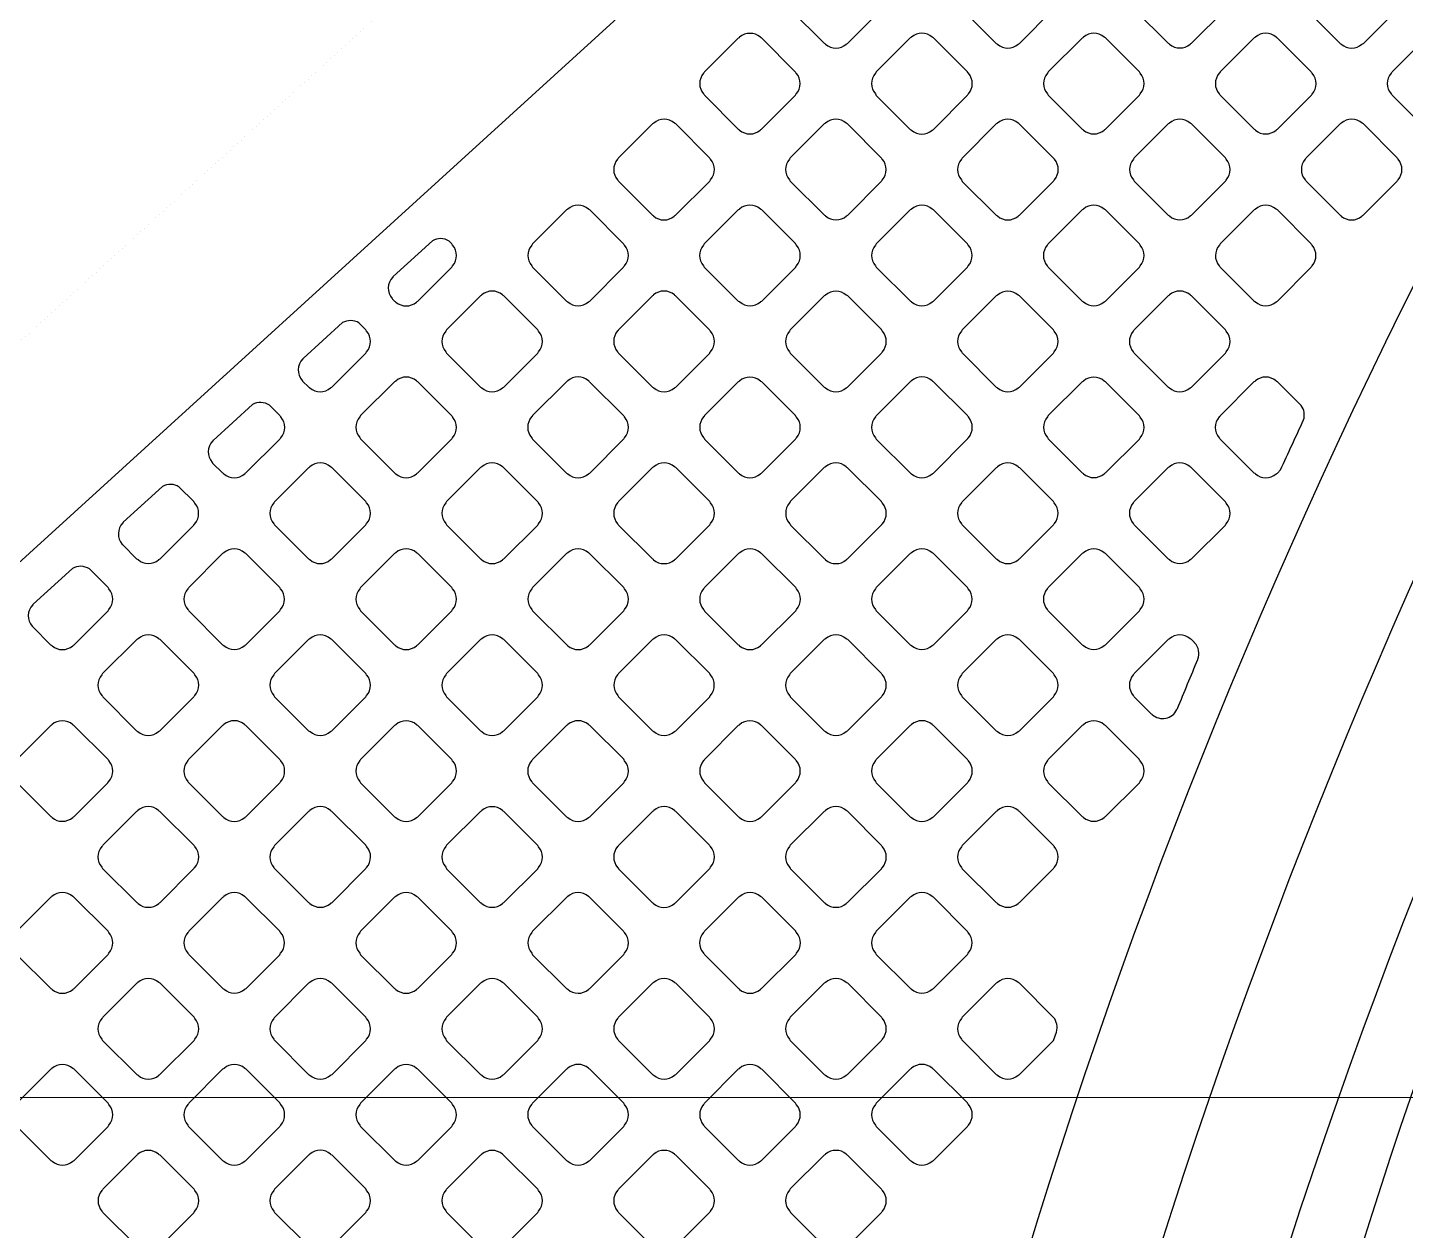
# Model space of a CAD drawing. Extents: x 3811 to 4077, y -444 to -307.
# Drawn here: x 3955.966 to 3957.694, y -387.511 to -386.003 of the extents above; entities that cross this region are included whole.
import ezdxf

# ---------------------------------------------------------------- set-up
doc = ezdxf.new("R2010")
doc.units = 0
doc.layers.add('gbr-dxf', color=7, linetype='Continuous')
doc.layers.add('gbr-outline-dxf', color=2, linetype='Continuous')
doc.layers.add('備註', color=1, linetype='Continuous', lineweight=9)

msp = doc.modelspace()

# ---------------------------------------------------------------- linework, layer by layer
at = {"layer": 'gbr-dxf', "linetype": 'Continuous'}
for points in [[(3961.4689, -382.718), (3959.6286, -384.5583, 0.086252), (3958.0819, -386.8032, -0.006435), (3958.0813, -386.8045, 0.093188), (3957.504, -389.1139), (3957.504, -393.1694, 0.122728), (3957.507, -393.1786, -0.168265), (3957.5261, -393.2335), (3957.5261, -393.5002, -0.009235), (3957.526, -393.5032), (3957.526, -393.767), (3957.3482, -393.767), (3957.3482, -393.2336), (3957.3483, -393.2336), (3957.3483, -393.2335, -0.068537), (3957.3516, -393.2095), (3957.3516, -389.1164, -0.026123), (3957.3516, -389.1085, -0.09338), (3957.9434, -386.7395, -0.00618), (3957.944, -386.7383, -0.086219), (3959.5198, -384.4515), (3959.5207, -384.4507), (3961.3611, -382.6102)], [(3954.1407, -390.586), (3954.1407, -390.3967, -0.022988), (3954.1407, -390.3945), (3954.1407, -389.9666, -0.03889), (3954.1407, -389.9627), (3954.1407, -389.5346, -0.022988), (3954.1407, -389.5324), (3954.1407, -389.1045, -0.03889), (3954.1407, -389.1006), (3954.1407, -389.08, -0.031973), (3954.1407, -389.0768), (3954.1407, -388.4588, -0.020901), (3954.1407, -388.4568, -0.11449), (3954.1712, -388.3263, -0.011623), (3954.1716, -388.3255, -0.092507), (3954.2371, -388.2387), (3954.2374, -388.2384), (3954.9979, -387.5457), (3954.9982, -387.5455), (3959.911, -383.0713)], [(3960.455, -383.4083), (3959.4666, -384.3966), (3959.4663, -384.397, 0.198813), (3957.1633, -389.9545, -0.009943), (3957.1633, -389.9572), (3957.1633, -393.1825, -0.034985), (3957.1633, -393.1827, 0.107213), (3957.1654, -393.1909, -0.065073), (3957.1656, -393.1915, -0.123869), (3957.1762, -393.2336), (3957.1763, -393.2336), (3957.1763, -393.767), (3956.9985, -393.767), (3956.9985, -393.5033, -0.009209), (3956.9984, -393.5003), (3956.9984, -393.2336, -0.135021), (3957.0109, -393.1881), (3957.0109, -389.96, -0.009965), (3957.0109, -389.9572, -0.198905), (3959.3585, -384.2892), (3959.3589, -384.2889), (3960.3472, -383.3006)], [(3959.9891, -383.4787), (3959.5584, -383.9095), (3959.558, -383.9098), (3959.2689, -384.199), (3959.2321, -384.2358), (3959.232, -384.2358), (3959.1577, -384.3102), (3959.1576, -384.3102), (3959.1576, -384.3102, 0.198909), (3956.8837, -389.7997, -0.020503), (3956.8836, -389.8017), (3956.8836, -389.8291)]]:
    msp.add_lwpolyline(points, format="xyb", dxfattribs=at)
for points in [[(3956.9218, -385.9783, -0.103884), (3956.9228, -385.9801), (3956.9651, -386.0224, -0.107954), (3956.967, -386.0235, 0.378952), (3956.9929, -386.0235, -0.09601), (3956.9946, -386.0225), (3957.0372, -385.9799, -0.096328), (3957.0381, -385.9782, 0.37947), (3957.0381, -385.9523, -0.100902), (3957.0371, -385.9506), (3956.9947, -385.9081, -0.096627), (3956.993, -385.9071, 0.379731), (3956.967, -385.9071, -0.096625), (3956.9654, -385.9081), (3956.9228, -385.9507, -0.096111), (3956.9218, -385.9524, 0.379308)], [(3957.1373, -385.9523, 0.379201), (3957.1373, -385.9782, -0.095956), (3957.1383, -385.9799), (3957.1809, -386.0225, -0.100151), (3957.1826, -386.0235, 0.379451), (3957.2085, -386.0235, -0.096259), (3957.2102, -386.0225), (3957.2529, -385.9798, -0.096539), (3957.2538, -385.9782, 0.379019), (3957.2538, -385.9523, -0.092029), (3957.2529, -385.9507), (3957.2102, -385.9081, -0.103923), (3957.2084, -385.907, 0.378939), (3957.1825, -385.907, -0.096259), (3957.1809, -385.908), (3957.1382, -385.9506, -0.096539)], [(3957.3529, -385.9782, -0.095506), (3957.3539, -385.9799), (3957.3964, -386.0224, -0.09904), (3957.3981, -386.0234, 0.379299), (3957.4241, -386.0234, -0.096608), (3957.4257, -386.0224), (3957.4682, -385.9799, -0.096332), (3957.4692, -385.9783, 0.3795), (3957.4692, -385.9523, -0.10824), (3957.4682, -385.9505), (3957.4258, -385.9081, -0.104173), (3957.424, -385.9071, 0.379249), (3957.3981, -385.9071, -0.096458), (3957.3964, -385.9081), (3957.3539, -385.9506, -0.09693), (3957.3529, -385.9523, 0.37938)], [(3957.5684, -385.9523, 0.379465), (3957.5684, -385.9782, -0.096625), (3957.5694, -385.9799), (3957.6122, -386.0226, -0.083651), (3957.6136, -386.0235, 0.37981), (3957.6395, -386.0235, -0.096458), (3957.6412, -386.0225), (3957.6839, -385.9799, -0.096627), (3957.6848, -385.9782, 0.379859), (3957.6848, -385.9523, -0.092636), (3957.6839, -385.9507), (3957.6411, -385.9079, -0.088207), (3957.6396, -385.907, 0.379297), (3957.6137, -385.907, -0.096261), (3957.612, -385.9079), (3957.5694, -385.9506, -0.096423)], [(3956.8141, -386.086, -0.096259), (3956.8151, -386.0876), (3956.8578, -386.1304, -0.083081), (3956.8592, -386.1312, 0.378731), (3956.8851, -386.1312, -0.09601), (3956.8868, -386.1303), (3956.9294, -386.0877, -0.096328), (3956.9303, -386.086, 0.37947), (3956.9303, -386.0601, -0.092636), (3956.9294, -386.0585), (3956.8867, -386.0158, -0.088207), (3956.8852, -386.0149, 0.379731), (3956.8592, -386.0149, -0.096625), (3956.8576, -386.0159), (3956.8151, -386.0584, -0.096111), (3956.8141, -386.06, 0.379451)], [(3957.0295, -386.0601, 0.379201), (3957.0295, -386.086, -0.107999), (3957.0306, -386.0879), (3957.0731, -386.1304, -0.096111), (3957.0747, -386.1313, 0.379451), (3957.1007, -386.1314, -0.096259), (3957.1023, -386.1304), (3957.145, -386.0877, -0.096539), (3957.146, -386.086, 0.379249), (3957.146, -386.0601, -0.096458), (3957.145, -386.0584), (3957.1023, -386.0157, -0.092623), (3957.1007, -386.0148, 0.3795), (3957.0748, -386.0148, -0.096259), (3957.0731, -386.0157), (3957.0305, -386.0584, -0.096539)], [(3957.2451, -386.086, -0.099864), (3957.2461, -386.0877), (3957.2886, -386.1302, -0.104246), (3957.2904, -386.1312, 0.37874), (3957.3163, -386.1312, -0.096031), (3957.3179, -386.1302), (3957.3605, -386.0877, -0.095895), (3957.3615, -386.086, 0.378458), (3957.3615, -386.0601, -0.104141), (3957.3604, -386.0583), (3957.318, -386.0158, -0.099933), (3957.3163, -386.0148, 0.379298), (3957.2903, -386.0149, -0.096458), (3957.2887, -386.0159), (3957.2461, -386.0584, -0.096627), (3957.2451, -386.0601, 0.379308)], [(3957.4606, -386.086, -0.095487), (3957.4616, -386.0876), (3957.5042, -386.1303, -0.09904), (3957.5059, -386.1313, 0.379249), (3957.5318, -386.1312, -0.096625), (3957.5335, -386.1303), (3957.576, -386.0877, -0.096111), (3957.577, -386.0861, 0.379859), (3957.577, -386.0601, -0.108195), (3957.5759, -386.0582), (3957.5336, -386.0159, -0.104691), (3957.5318, -386.0148, 0.379297), (3957.5058, -386.0148, -0.096261), (3957.5042, -386.0158), (3957.4616, -386.0584, -0.096712), (3957.4606, -386.0601, 0.378391)], [(3957.6762, -386.086, -0.09601), (3957.6772, -386.0876), (3957.7211, -386.1315, 0.442873), (3957.7503, -386.1262, -0.002269), (3957.7834, -386.0647, 0.218116), (3957.7811, -386.0479), (3957.7489, -386.0157, -0.088435), (3957.7474, -386.0148, 0.37947), (3957.7214, -386.0148, -0.096458), (3957.7198, -386.0158), (3957.6772, -386.0584, -0.096423), (3957.6762, -386.06, 0.379308)], [(3956.7063, -386.1679, 0.379201), (3956.7063, -386.1938, -0.099964), (3956.7073, -386.1955), (3956.7499, -386.2381, -0.087638), (3956.7514, -386.239, 0.379451), (3956.7773, -386.2391, -0.096117), (3956.779, -386.2381), (3956.8217, -386.1954, -0.096206), (3956.8227, -386.1937, 0.379249), (3956.8226, -386.1678, -0.104293), (3956.8216, -386.166), (3956.7792, -386.1236, -0.100824), (3956.7775, -386.1226, 0.3795), (3956.7516, -386.1226, -0.096614), (3956.7499, -386.1236), (3956.7073, -386.1662, -0.096539)], [(3956.9218, -386.1937, -0.091954), (3956.9227, -386.1953), (3956.9655, -386.238, -0.096332), (3956.9671, -386.239, 0.37981), (3956.9931, -386.239, -0.096475), (3956.9947, -386.238), (3957.0371, -386.1955, -0.096627), (3957.0381, -386.1939, 0.379859), (3957.0381, -386.1679, -0.096815), (3957.0371, -386.1663), (3956.9945, -386.1236, -0.092959), (3956.9929, -386.1226, 0.379731), (3956.9669, -386.1226, -0.096625), (3956.9653, -386.1236), (3956.9228, -386.1661, -0.096111), (3956.9218, -386.1678, 0.379682)], [(3957.1373, -386.1938, -0.099864), (3957.1383, -386.1956), (3957.1807, -386.238, -0.104246), (3957.1825, -386.239, 0.378892), (3957.2084, -386.2391, -0.095383), (3957.2101, -386.2381), (3957.2528, -386.1954, -0.095585), (3957.2538, -386.1937, 0.378964), (3957.2538, -386.1678, -0.087715), (3957.2529, -386.1663), (3957.2102, -386.1237, -0.100294), (3957.2085, -386.1226, 0.37947), (3957.1825, -386.1227, -0.096458), (3957.1809, -386.1236), (3957.1383, -386.1663, -0.096627), (3957.1373, -386.1679, 0.379308)], [(3957.3529, -386.1678, 0.379465), (3957.3529, -386.1938, -0.10047), (3957.3539, -386.1955), (3957.3963, -386.2379, -0.104264), (3957.3981, -386.239, 0.37981), (3957.4241, -386.239, -0.096625), (3957.4257, -386.238), (3957.4682, -386.1955, -0.096857), (3957.4692, -386.1939, 0.379489), (3957.4692, -386.1679, -0.104256), (3957.4682, -386.1661), (3957.4257, -386.1236, -0.100073), (3957.424, -386.1226, 0.378645), (3957.3981, -386.1226, -0.096355), (3957.3964, -386.1236), (3957.3538, -386.1662, -0.096423)], [(3957.5684, -386.1938, -0.099755), (3957.5694, -386.1955), (3957.612, -386.2381, -0.086961), (3957.6135, -386.2391, 0.378719), (3957.6394, -386.2391, -0.095883), (3957.641, -386.2381), (3957.6837, -386.1954, -0.096227), (3957.6847, -386.1937, 0.379605), (3957.6847, -386.1678, -0.104293), (3957.6837, -386.166), (3957.6413, -386.1236, -0.100824), (3957.6396, -386.1226, 0.379731), (3957.6136, -386.1226, -0.096625), (3957.612, -386.1236), (3957.5694, -386.1662, -0.096857), (3957.5684, -386.1678, 0.379409)], [(3956.5986, -386.3015, -0.103884), (3956.5996, -386.3033), (3956.6421, -386.3458, -0.091737), (3956.6437, -386.3467, 0.378952), (3956.6696, -386.3468, -0.09601), (3956.6713, -386.3458), (3956.7138, -386.3032, -0.096227), (3956.7148, -386.3016, 0.37947), (3956.7148, -386.2756, -0.100399), (3956.7138, -386.2739), (3956.6713, -386.2314, -0.096627), (3956.6697, -386.2304, 0.379731), (3956.6437, -386.2304, -0.096625), (3956.6421, -386.2314), (3956.5996, -386.2739, -0.096111), (3956.5986, -386.2755, 0.379308)], [(3956.814, -386.3015, -0.095506), (3956.8149, -386.3032), (3956.8576, -386.3458, -0.100054), (3956.8593, -386.3468, 0.379422), (3956.8852, -386.3468, -0.096458), (3956.8869, -386.3458), (3956.9295, -386.3032, -0.096627), (3956.9304, -386.3016, 0.379859), (3956.9304, -386.2756, -0.108361), (3956.9294, -386.2737), (3956.887, -386.2314, -0.104691), (3956.8852, -386.2303, 0.379357), (3956.8592, -386.2303, -0.095968), (3956.8576, -386.2313), (3956.8149, -386.2739, -0.096328), (3956.814, -386.2756, 0.378952)], [(3957.0296, -386.3016, -0.083163), (3957.0304, -386.303), (3957.0733, -386.3459, -0.087645), (3957.0748, -386.3468, 0.378731), (3957.1007, -386.3468, -0.09601), (3957.1024, -386.3458), (3957.145, -386.3032, -0.096227), (3957.1459, -386.3016, 0.37947), (3957.1459, -386.2756, -0.08851), (3957.145, -386.2741), (3957.1022, -386.2313, -0.083681), (3957.1008, -386.2304, 0.379731), (3957.0748, -386.2304, -0.096458), (3957.0731, -386.2314), (3957.0306, -386.274, -0.096627), (3957.0296, -386.2756, 0.379451)], [(3957.245, -386.3016, -0.103884), (3957.2461, -386.3034), (3957.2885, -386.3457, -0.107954), (3957.2903, -386.3468, 0.378952), (3957.3163, -386.3468, -0.09601), (3957.3179, -386.3458), (3957.3605, -386.3032, -0.096328), (3957.3615, -386.3016, 0.37947), (3957.3615, -386.2756, -0.100902), (3957.3605, -386.2739), (3957.3179, -386.2314, -0.096857), (3957.3163, -386.2304, 0.379297), (3957.2903, -386.2303, -0.096217), (3957.2887, -386.2313), (3957.246, -386.274, -0.096423), (3957.245, -386.2756, 0.379011)], [(3957.4606, -386.3015, -0.099971), (3957.4616, -386.3032), (3957.5041, -386.3456, -0.104173), (3957.5059, -386.3467, 0.379351), (3957.5318, -386.3467, -0.096749), (3957.5335, -386.3457), (3957.5759, -386.3032, -0.096227), (3957.5769, -386.3016, 0.378734), (3957.5769, -386.2757, -0.104211), (3957.5759, -386.2739), (3957.5335, -386.2314, -0.100215), (3957.5317, -386.2304, 0.379298), (3957.5058, -386.2304, -0.096625), (3957.5042, -386.2314), (3957.4616, -386.2739, -0.096111), (3957.4607, -386.2756, 0.379308)], [(3956.4236, -386.3427, -0.064939), (3956.4244, -386.3437), (3956.4265, -386.3459, -0.096128), (3956.4282, -386.3469, 0.379552), (3956.4541, -386.3469, -0.096625), (3956.4558, -386.3459), (3956.4984, -386.3032, -0.096111), (3956.4994, -386.3016, 0.379588), (3956.4994, -386.2756, -0.096831), (3956.4984, -386.274), (3956.495, -386.2705, 0.273896), (3956.4741, -386.2701), (3956.4248, -386.3149, -0.046864), (3956.4243, -386.3156, 0.392807)], [(3956.4908, -386.4093, -0.107999), (3956.4918, -386.4112), (3956.5342, -386.4536, -0.096111), (3956.5359, -386.4546, 0.37981), (3956.5618, -386.4546, -0.096458), (3956.5635, -386.4536), (3956.6061, -386.4109, -0.096627), (3956.6071, -386.4093, 0.379859), (3956.6071, -386.3833, -0.096723), (3956.6061, -386.3816), (3956.5636, -386.3391, -0.092564), (3956.562, -386.3381, 0.379731), (3956.536, -386.3381, -0.096625), (3956.5344, -386.3391), (3956.4918, -386.3817, -0.096111), (3956.4908, -386.3834, 0.379682)], [(3956.7063, -386.4092, -0.103917), (3956.7073, -386.411), (3956.7499, -386.4536, -0.092126), (3956.7515, -386.4546, 0.37981), (3956.7775, -386.4546, -0.096458), (3956.7791, -386.4536), (3956.8217, -386.411, -0.096627), (3956.8226, -386.4094, 0.379859), (3956.8226, -386.3834, -0.100714), (3956.8216, -386.3817), (3956.779, -386.3391, -0.09693), (3956.7774, -386.3381, 0.379731), (3956.7514, -386.3381, -0.096625), (3956.7498, -386.3391), (3956.7073, -386.3816, -0.096111), (3956.7063, -386.3832, 0.379682)], [(3956.9218, -386.4094, -0.096119), (3956.9228, -386.411), (3956.9653, -386.4535, -0.100115), (3956.967, -386.4545, 0.379243), (3956.993, -386.4546, -0.095506), (3956.9946, -386.4536), (3957.0372, -386.411, -0.096227), (3957.0382, -386.4093, 0.379605), (3957.0382, -386.3834, -0.108361), (3957.0371, -386.3815), (3956.9948, -386.3392, -0.10442), (3956.993, -386.3382, 0.379731), (3956.967, -386.3382, -0.096458), (3956.9654, -386.3391), (3956.9228, -386.3817, -0.096627), (3956.9218, -386.3834, 0.379682)], [(3957.1373, -386.3834, 0.378798), (3957.1373, -386.4093, -0.087622), (3957.1382, -386.4108), (3957.181, -386.4536, -0.092126), (3957.1826, -386.4545, 0.379173), (3957.2085, -386.4545, -0.095968), (3957.2102, -386.4536), (3957.2528, -386.411, -0.096328), (3957.2537, -386.4093, 0.37947), (3957.2537, -386.3834, -0.084073), (3957.2528, -386.382), (3957.2101, -386.3392, -0.096627), (3957.2084, -386.3382, 0.379297), (3957.1825, -386.3382, -0.096261), (3957.1808, -386.3392), (3957.1383, -386.3817, -0.096301)], [(3957.3528, -386.3834, 0.379201), (3957.3528, -386.4094, -0.103917), (3957.3539, -386.4112), (3957.3961, -386.4534, -0.108029), (3957.398, -386.4545, 0.379243), (3957.424, -386.4545, -0.096031), (3957.4256, -386.4535), (3957.4682, -386.4109, -0.096328), (3957.4692, -386.4093, 0.378964), (3957.4692, -386.3834, -0.099971), (3957.4682, -386.3816), (3957.4257, -386.3391, -0.096527), (3957.424, -386.3381, 0.379112), (3957.3981, -386.3381, -0.096259), (3957.3965, -386.3391), (3957.3538, -386.3818, -0.096539)], [(3956.3109, -386.4453, -0.04706), (3956.3114, -386.4461), (3956.3191, -386.4537, -0.083134), (3956.3205, -386.4545, 0.379904), (3956.3464, -386.4546, -0.096625), (3956.3481, -386.4536), (3956.3906, -386.411, -0.096111), (3956.3916, -386.4094, 0.379859), (3956.3916, -386.3834, -0.09253), (3956.3906, -386.3819), (3956.382, -386.3732, 0.271677), (3956.3612, -386.3728), (3956.312, -386.4176, -0.046043), (3956.3115, -386.4183, 0.391669)], [(3956.3831, -386.517, -0.096265), (3956.3841, -386.5187), (3956.4268, -386.5614, -0.083168), (3956.4282, -386.5623, 0.379201), (3956.4541, -386.5623, -0.096625), (3956.4558, -386.5613), (3956.4983, -386.5187, -0.096111), (3956.4993, -386.5171, 0.3795), (3956.4993, -386.4911, -0.092029), (3956.4984, -386.4896), (3956.4556, -386.4468, -0.087865), (3956.4542, -386.4459, 0.379249), (3956.4282, -386.446, -0.096625), (3956.4266, -386.4469), (3956.3841, -386.4894, -0.096111), (3956.3831, -386.4911, 0.379451)], [(3956.5985, -386.517, -0.108153), (3956.5995, -386.5189), (3956.642, -386.5614, -0.096111), (3956.6437, -386.5624, 0.379308), (3956.6696, -386.5624, -0.09601), (3956.6713, -386.5614), (3956.714, -386.5187, -0.096328), (3956.715, -386.5171, 0.37924), (3956.715, -386.4911, -0.096614), (3956.714, -386.4895), (3956.6712, -386.4468, -0.092413), (3956.6697, -386.4458, 0.379249), (3956.6437, -386.4458, -0.096458), (3956.6421, -386.4468), (3956.5995, -386.4894, -0.096627), (3956.5985, -386.4911, 0.379682)], [(3956.8141, -386.517, -0.103926), (3956.8152, -386.5188), (3956.8577, -386.5614, -0.092072), (3956.8592, -386.5623, 0.379243), (3956.8852, -386.5623, -0.095383), (3956.8868, -386.5614), (3956.9294, -386.5188, -0.095916), (3956.9304, -386.5171, 0.379605), (3956.9304, -386.4912, -0.100399), (3956.9294, -386.4894), (3956.8869, -386.4469, -0.096857), (3956.8852, -386.446, 0.379731), (3956.8592, -386.446, -0.096458), (3956.8576, -386.4469), (3956.8151, -386.4894, -0.096627), (3956.8141, -386.4911, 0.379682)], [(3957.0295, -386.5171, -0.099643), (3957.0305, -386.5188), (3957.0733, -386.5615, -0.087864), (3957.0747, -386.5624, 0.379422), (3957.1007, -386.5624, -0.095956), (3957.1023, -386.5614), (3957.145, -386.5187, -0.096111), (3957.146, -386.5171, 0.379859), (3957.146, -386.4911, -0.104293), (3957.1449, -386.4893), (3957.1025, -386.4469, -0.100824), (3957.1008, -386.4459, 0.379357), (3957.0748, -386.4458, -0.096117), (3957.0732, -386.4468), (3957.0305, -386.4895, -0.096227), (3957.0296, -386.4911, 0.378952)], [(3957.2451, -386.517, -0.092061), (3957.2461, -386.5186), (3957.2887, -386.5612, -0.096227), (3957.2903, -386.5622, 0.378892), (3957.3163, -386.5622, -0.095883), (3957.3179, -386.5612), (3957.3604, -386.5188, -0.096227), (3957.3614, -386.5171, 0.378964), (3957.3614, -386.4912, -0.095968), (3957.3604, -386.4895), (3957.3178, -386.4469, -0.092624), (3957.3162, -386.446, 0.37947), (3957.2903, -386.446, -0.096625), (3957.2886, -386.447), (3957.2461, -386.4894, -0.096111), (3957.2451, -386.4911, 0.379308)], [(3957.4605, -386.4911, 0.379465), (3957.4605, -386.5171, -0.099964), (3957.4615, -386.5188), (3957.504, -386.5613, -0.104264), (3957.5058, -386.5623, 0.37981), (3957.5318, -386.5623, -0.096625), (3957.5334, -386.5614), (3957.5374, -386.5574, -0.002244), (3957.5663, -386.4947, 0.237575), (3957.5634, -386.4768), (3957.5334, -386.4469, -0.10077), (3957.5317, -386.4459, 0.378945), (3957.5058, -386.4459, -0.096217), (3957.5041, -386.4468), (3957.4615, -386.4895, -0.096328)], [(3956.198, -386.5481, -0.04639), (3956.1985, -386.5488), (3956.211, -386.5613, -0.099951), (3956.2127, -386.5623, 0.379595), (3956.2387, -386.5623, -0.096458), (3956.2403, -386.5613), (3956.2829, -386.5188, -0.096857), (3956.2839, -386.5171, 0.379728), (3956.2839, -386.4911, -0.108477), (3956.2828, -386.4893), (3956.2697, -386.4762, 0.280345), (3956.2484, -386.4755), (3956.1992, -386.5204, -0.046885), (3956.1987, -386.5211, 0.392839)], [(3956.2752, -386.6249, -0.096625), (3956.2762, -386.6265), (3956.3187, -386.669, -0.10046), (3956.3204, -386.67, 0.37981), (3956.3464, -386.67, -0.096625), (3956.348, -386.669), (3956.3906, -386.6265, -0.096111), (3956.3916, -386.6248, 0.379859), (3956.3916, -386.5988, -0.108195), (3956.3905, -386.597), (3956.3483, -386.5547, -0.10442), (3956.3465, -386.5537, 0.379731), (3956.3205, -386.5537, -0.096458), (3956.3188, -386.5547), (3956.2762, -386.5973, -0.096627), (3956.2752, -386.5989, 0.379682)], [(3956.4908, -386.6247, -0.095956), (3956.4918, -386.6264), (3956.5346, -386.6692, -0.083134), (3956.536, -386.6701, 0.37981), (3956.5619, -386.6701, -0.096625), (3956.5636, -386.6691), (3956.6061, -386.6266, -0.096111), (3956.6071, -386.6249, 0.379859), (3956.6071, -386.5989, -0.09253), (3956.6062, -386.5974), (3956.5634, -386.5546, -0.088207), (3956.5619, -386.5536, 0.379731), (3956.5359, -386.5536, -0.096625), (3956.5343, -386.5546), (3956.4918, -386.5971, -0.096111), (3956.4908, -386.5988, 0.379682)], [(3956.7063, -386.6249, -0.108042), (3956.7074, -386.6267), (3956.7498, -386.6691, -0.096332), (3956.7514, -386.6701, 0.379308), (3956.7774, -386.6701, -0.095862), (3956.779, -386.6692), (3956.8217, -386.6265, -0.095916), (3956.8227, -386.6248, 0.37924), (3956.8227, -386.5989, -0.096614), (3956.8217, -386.5972), (3956.7791, -386.5546, -0.092413), (3956.7775, -386.5536, 0.379249), (3956.7516, -386.5536, -0.096458), (3956.7499, -386.5546), (3956.7073, -386.5972, -0.096627), (3956.7063, -386.5989, 0.379682)], [(3956.9219, -386.5988, 0.379465), (3956.9219, -386.6248, -0.104392), (3956.9229, -386.6266), (3956.9655, -386.6691, -0.092072), (3956.967, -386.6701, 0.379308), (3956.993, -386.6701, -0.096117), (3956.9946, -386.6691), (3957.0372, -386.6265, -0.096227), (3957.0382, -386.6249, 0.379), (3957.0382, -386.599, -0.100076), (3957.0372, -386.5972), (3956.9946, -386.5547, -0.096527), (3956.9929, -386.5537, 0.378945), (3956.967, -386.5537, -0.096355), (3956.9654, -386.5546), (3956.9228, -386.5972, -0.096423)], [(3957.1373, -386.6249, -0.091954), (3957.1382, -386.6265), (3957.1808, -386.6691, -0.096111), (3957.1825, -386.67, 0.379243), (3957.2084, -386.6701, -0.095487), (3957.2101, -386.6691), (3957.2528, -386.6264, -0.095916), (3957.2538, -386.6247, 0.379605), (3957.2537, -386.5988, -0.096458), (3957.2528, -386.5971), (3957.2104, -386.5548, -0.108174), (3957.2085, -386.5537, 0.379731), (3957.1825, -386.5537, -0.096625), (3957.1809, -386.5547), (3957.1383, -386.5973, -0.096111), (3957.1373, -386.5989, 0.379682)], [(3957.3528, -386.6247, -0.092061), (3957.3538, -386.6263), (3957.3965, -386.669, -0.095895), (3957.3981, -386.67, 0.379422), (3957.4241, -386.67, -0.096625), (3957.4257, -386.669), (3957.4682, -386.6266, -0.096111), (3957.4692, -386.6249, 0.379357), (3957.4692, -386.599, -0.096507), (3957.4682, -386.5973), (3957.4255, -386.5546, -0.092456), (3957.4239, -386.5537, 0.378945), (3957.398, -386.5537, -0.096217), (3957.3964, -386.5546), (3957.3538, -386.5972, -0.095916), (3957.3528, -386.5988, 0.379011)], [(3956.0853, -386.6508, -0.053445), (3956.0859, -386.6516), (3956.1032, -386.669, -0.103821), (3956.105, -386.67, 0.379518), (3956.131, -386.67, -0.096723), (3956.1326, -386.669), (3956.1751, -386.6266, -0.096111), (3956.1761, -386.6249, 0.379523), (3956.1761, -386.599, -0.103999), (3956.175, -386.5972), (3956.1567, -386.5789, 0.277999), (3956.1356, -386.5783), (3956.0864, -386.6231, -0.046435), (3956.0859, -386.6238, 0.391158)], [(3956.1675, -386.7326, -0.099971), (3956.1685, -386.7343), (3956.2109, -386.7767, -0.103923), (3956.2127, -386.7777, 0.379201), (3956.2387, -386.7777, -0.096625), (3956.2403, -386.7767), (3956.2828, -386.7343, -0.096111), (3956.2837, -386.7326, 0.379357), (3956.2838, -386.7067, -0.104256), (3956.2827, -386.7049), (3956.2403, -386.6625, -0.100442), (3956.2386, -386.6615, 0.37947), (3956.2127, -386.6615, -0.096625), (3956.211, -386.6625), (3956.1685, -386.705, -0.096111), (3956.1675, -386.7066, 0.379451)], [(3956.383, -386.7326, -0.099964), (3956.384, -386.7343), (3956.4267, -386.777, -0.087638), (3956.4282, -386.7779, 0.37981), (3956.4541, -386.7779, -0.096625), (3956.4558, -386.7769), (3956.4984, -386.7342, -0.096111), (3956.4994, -386.7326, 0.379859), (3956.4994, -386.7066, -0.104293), (3956.4984, -386.7048), (3956.4559, -386.6624, -0.100824), (3956.4542, -386.6613, 0.379731), (3956.4282, -386.6613, -0.096625), (3956.4266, -386.6623), (3956.3839, -386.7049, -0.096111), (3956.383, -386.7066, 0.379682)], [(3956.5986, -386.7325, -0.096117), (3956.5996, -386.7342), (3956.6424, -386.777, -0.083), (3956.6438, -386.7779, 0.378719), (3956.6697, -386.7779, -0.096031), (3956.6713, -386.7769), (3956.7139, -386.7343, -0.096036), (3956.7149, -386.7326, 0.378889), (3956.7149, -386.7067, -0.092029), (3956.7139, -386.7051), (3956.6712, -386.6624, -0.087638), (3956.6697, -386.6615, 0.379778), (3956.6437, -386.6615, -0.096458), (3956.6421, -386.6625), (3956.5996, -386.7049, -0.096627), (3956.5986, -386.7066, 0.379451)], [(3956.814, -386.7067, 0.379465), (3956.8141, -386.7326, -0.108153), (3956.8151, -386.7345), (3956.8576, -386.7769, -0.096111), (3956.8592, -386.7779, 0.37981), (3956.8852, -386.7779, -0.096458), (3956.8868, -386.7769), (3956.9295, -386.7343, -0.096423), (3956.9305, -386.7326, 0.379859), (3956.9305, -386.7066, -0.096458), (3956.9295, -386.705), (3956.8868, -386.6623, -0.092289), (3956.8853, -386.6614, 0.379297), (3956.8593, -386.6614, -0.096261), (3956.8577, -386.6623), (3956.815, -386.705, -0.096423)], [(3957.0296, -386.7067, 0.37889), (3957.0296, -386.7326, -0.09185), (3957.0305, -386.7342), (3957.0732, -386.7768, -0.095824), (3957.0748, -386.7778, 0.378719), (3957.1007, -386.7778, -0.096031), (3957.1023, -386.7768), (3957.1449, -386.7342, -0.095916), (3957.1459, -386.7326, 0.379605), (3957.1459, -386.7066, -0.096458), (3957.1449, -386.705), (3957.1023, -386.6624, -0.092623), (3957.1008, -386.6614, 0.3795), (3957.0748, -386.6614, -0.096259), (3957.0732, -386.6624), (3957.0305, -386.705, -0.095895)], [(3957.245, -386.7066, 0.379465), (3957.245, -386.7326, -0.095956), (3957.246, -386.7342), (3957.2886, -386.7768, -0.099727), (3957.2903, -386.7778, 0.378952), (3957.3163, -386.7778, -0.09601), (3957.3179, -386.7769), (3957.3605, -386.7343, -0.096328), (3957.3615, -386.7326, 0.379), (3957.3615, -386.7067, -0.108121), (3957.3604, -386.7048), (3957.318, -386.6624, -0.104677), (3957.3162, -386.6614, 0.378945), (3957.2903, -386.6614, -0.096217), (3957.2887, -386.6623), (3957.246, -386.705, -0.096328)], [(3955.9724, -386.7536, -0.053451), (3955.973, -386.7544), (3955.9954, -386.7768, -0.103923), (3955.9972, -386.7779, 0.378952), (3956.0231, -386.7779, -0.09601), (3956.0248, -386.7769), (3956.0675, -386.7342, -0.096328), (3956.0684, -386.7325, 0.37947), (3956.0684, -386.7066, -0.088442), (3956.0675, -386.7051), (3956.044, -386.6816, 0.278531), (3956.0228, -386.681), (3955.9735, -386.7259, -0.047213), (3955.973, -386.7266, 0.391207)], [(3956.0597, -386.8145, 0.37889), (3956.0597, -386.8404, -0.099971), (3956.0607, -386.8421), (3956.1031, -386.8845, -0.103923), (3956.1049, -386.8856, 0.379201), (3956.1308, -386.8855, -0.096625), (3956.1325, -386.8846), (3956.1751, -386.8419, -0.096111), (3956.1761, -386.8403, 0.379859), (3956.1761, -386.8143, -0.08851), (3956.1752, -386.8128), (3956.1326, -386.7702, -0.100519), (3956.1309, -386.7692, 0.3795), (3956.105, -386.7692, -0.096259), (3956.1033, -386.7702), (3956.0606, -386.8128, -0.095895)], [(3956.2752, -386.8403, -0.100082), (3956.2762, -386.842), (3956.3188, -386.8845, -0.103923), (3956.3206, -386.8855, 0.379201), (3956.3465, -386.8855, -0.096625), (3956.3481, -386.8845), (3956.3906, -386.8421, -0.096111), (3956.3916, -386.8405, 0.379357), (3956.3916, -386.8145, -0.104256), (3956.3906, -386.8127), (3956.348, -386.7702, -0.10077), (3956.3463, -386.7692, 0.37947), (3956.3204, -386.7692, -0.096458), (3956.3187, -386.7702), (3956.2762, -386.8127, -0.096627), (3956.2752, -386.8143, 0.379451)], [(3956.4908, -386.8404, -0.100082), (3956.4918, -386.8421), (3956.5345, -386.8848, -0.087645), (3956.5359, -386.8857, 0.378731), (3956.5619, -386.8857, -0.095866), (3956.5635, -386.8847), (3956.6062, -386.842, -0.095916), (3956.6072, -386.8403, 0.37947), (3956.6072, -386.8144, -0.104765), (3956.6061, -386.8126), (3956.5637, -386.7702, -0.100519), (3956.562, -386.7692, 0.379731), (3956.536, -386.7692, -0.096458), (3956.5344, -386.7701), (3956.4918, -386.8128, -0.096627), (3956.4908, -386.8144, 0.379451)], [(3956.7063, -386.8144, 0.378798), (3956.7064, -386.8403, -0.096367), (3956.7073, -386.8419), (3956.7501, -386.8847, -0.083134), (3956.7515, -386.8856, 0.379639), (3956.7775, -386.8856, -0.096625), (3956.7791, -386.8846), (3956.8217, -386.8421, -0.096111), (3956.8226, -386.8404, 0.3795), (3956.8226, -386.8145, -0.092029), (3956.8217, -386.8129), (3956.7789, -386.7701, -0.087645), (3956.7774, -386.7692, 0.378645), (3956.7515, -386.7692, -0.096355), (3956.7499, -386.7702), (3956.7073, -386.8127, -0.096195)], [(3956.9218, -386.8404, -0.103999), (3956.9228, -386.8422), (3956.9652, -386.8845, -0.107439), (3956.967, -386.8856, 0.378719), (3956.9929, -386.8856, -0.09601), (3956.9946, -386.8846), (3957.0372, -386.842, -0.095997), (3957.0382, -386.8403, 0.378889), (3957.0382, -386.8144, -0.100514), (3957.0372, -386.8127), (3956.9947, -386.7702, -0.096212), (3956.993, -386.7692, 0.379778), (3956.967, -386.7692, -0.096458), (3956.9654, -386.7702), (3956.9228, -386.8128, -0.096627), (3956.9218, -386.8144, 0.379451)], [(3957.1373, -386.8144, 0.378798), (3957.1373, -386.8403, -0.096367), (3957.1383, -386.842), (3957.1809, -386.8845, -0.100054), (3957.1826, -386.8855, 0.379639), (3957.2086, -386.8855, -0.096625), (3957.2102, -386.8846), (3957.2527, -386.842, -0.096111), (3957.2537, -386.8404, 0.379357), (3957.2537, -386.8144, -0.092315), (3957.2528, -386.8129), (3957.2102, -386.7703, -0.104677), (3957.2084, -386.7692, 0.378945), (3957.1825, -386.7692, -0.096355), (3957.1808, -386.7702), (3957.1383, -386.8127, -0.096195)], [(3957.3528, -386.8145, 0.379299), (3957.3528, -386.8404, -0.095956), (3957.3538, -386.842), (3957.375, -386.8632, -0.057526), (3957.3766, -386.8643, 0.497265), (3957.4074, -386.8581, -0.054), (3957.4084, -386.8565, -0.002157), (3957.4336, -386.7953, -0.043562), (3957.4337, -386.7949, 0.284799), (3957.4297, -386.7742, -0.068105), (3957.4293, -386.7737), (3957.4258, -386.7702, -0.104803), (3957.424, -386.7692, 0.378781), (3957.3981, -386.7692, -0.095883), (3957.3965, -386.7701), (3957.3538, -386.8128, -0.095796)], [(3955.952, -386.9481, -0.087254), (3955.9529, -386.9496), (3955.9956, -386.9923, -0.091578), (3955.9972, -386.9933, 0.379201), (3956.0231, -386.9932, -0.096625), (3956.0248, -386.9923), (3956.0673, -386.9497, -0.096111), (3956.0683, -386.9481, 0.379357), (3956.0683, -386.9221, -0.083622), (3956.0674, -386.9207), (3956.0247, -386.878, -0.096423), (3956.0231, -386.877, 0.37947), (3955.9971, -386.877, -0.096625), (3955.9955, -386.878), (3955.953, -386.9205, -0.096111), (3955.952, -386.9222, 0.379451)], [(3956.1674, -386.9481, -0.103917), (3956.1685, -386.9499), (3956.2108, -386.9923, -0.107817), (3956.2127, -386.9933, 0.37981), (3956.2387, -386.9933, -0.096625), (3956.2403, -386.9924), (3956.2829, -386.9498, -0.096111), (3956.2839, -386.9481, 0.379859), (3956.2839, -386.9222, -0.100399), (3956.2829, -386.9205), (3956.2403, -386.8779, -0.096627), (3956.2386, -386.8769, 0.379731), (3956.2127, -386.8769, -0.096625), (3956.211, -386.8779), (3956.1684, -386.9205, -0.096111), (3956.1674, -386.9221, 0.379682)], [(3956.3831, -386.9481, -0.104392), (3956.3841, -386.9499), (3956.4267, -386.9924, -0.092233), (3956.4282, -386.9934, 0.379243), (3956.4542, -386.9934, -0.095378), (3956.4558, -386.9924), (3956.4984, -386.9498, -0.095935), (3956.4994, -386.9482, 0.379605), (3956.4994, -386.9222, -0.100902), (3956.4983, -386.9205), (3956.4558, -386.878, -0.096857), (3956.4542, -386.877, 0.379731), (3956.4282, -386.877, -0.096458), (3956.4266, -386.878), (3956.3841, -386.9205, -0.096627), (3956.3831, -386.9221, 0.379682)], [(3956.5985, -386.9222, 0.379465), (3956.5985, -386.9481, -0.099964), (3956.5996, -386.9499), (3956.6422, -386.9925, -0.087638), (3956.6437, -386.9934, 0.37981), (3956.6696, -386.9934, -0.096625), (3956.6713, -386.9924), (3956.714, -386.9498, -0.096111), (3956.7149, -386.9481, 0.379859), (3956.7149, -386.9222, -0.104293), (3956.7139, -386.9204), (3956.6715, -386.8779, -0.100824), (3956.6698, -386.8769, 0.379297), (3956.6438, -386.8769, -0.096355), (3956.6422, -386.8779), (3956.5995, -386.9205, -0.096842)], [(3956.8141, -386.948, -0.09601), (3956.8151, -386.9497), (3956.8578, -386.9925, -0.083291), (3956.8592, -386.9933, 0.378952), (3956.8852, -386.9933, -0.095862), (3956.8868, -386.9924), (3956.9294, -386.9498, -0.096328), (3956.9304, -386.9481, 0.37947), (3956.9304, -386.9222, -0.09253), (3956.9294, -386.9206), (3956.8867, -386.8779, -0.088207), (3956.8852, -386.877, 0.379731), (3956.8592, -386.877, -0.096625), (3956.8576, -386.878), (3956.8151, -386.9205, -0.096111), (3956.8141, -386.9221, 0.379308)], [(3957.0295, -386.9221, 0.379465), (3957.0296, -386.9481, -0.107999), (3957.0306, -386.95), (3957.0731, -386.9924, -0.096332), (3957.0747, -386.9934, 0.37981), (3957.1007, -386.9934, -0.096625), (3957.1023, -386.9924), (3957.145, -386.9498, -0.096111), (3957.146, -386.9481, 0.379859), (3957.146, -386.9222, -0.096458), (3957.145, -386.9205), (3957.1023, -386.8778, -0.092289), (3957.1008, -386.8769, 0.379297), (3957.0748, -386.8769, -0.096261), (3957.0732, -386.8778), (3957.0305, -386.9205, -0.096328)], [(3957.2451, -386.9481, -0.099964), (3957.2461, -386.9498), (3957.2885, -386.9922, -0.104264), (3957.2903, -386.9932, 0.379243), (3957.3163, -386.9932, -0.095383), (3957.3179, -386.9923), (3957.3604, -386.9498, -0.095916), (3957.3614, -386.9481, 0.379605), (3957.3613, -386.9222, -0.104293), (3957.3603, -386.9204), (3957.318, -386.878, -0.100824), (3957.3162, -386.877, 0.379731), (3957.2903, -386.877, -0.096625), (3957.2886, -386.878), (3957.2461, -386.9205, -0.096111), (3957.2451, -386.9221, 0.379682)], [(3956.0597, -387.0558, -0.087748), (3956.0606, -387.0573), (3956.1034, -387.1001, -0.091737), (3956.105, -387.1011, 0.37981), (3956.131, -387.1011, -0.096458), (3956.1326, -387.1001), (3956.1751, -387.0575, -0.096627), (3956.1761, -387.0559, 0.379859), (3956.1761, -387.0299, -0.084073), (3956.1752, -387.0285), (3956.1324, -386.9857, -0.096627), (3956.1308, -386.9847, 0.379731), (3956.1048, -386.9847, -0.096625), (3956.1032, -386.9857), (3956.0607, -387.0282, -0.096111), (3956.0597, -387.0299, 0.379682)], [(3956.2752, -387.0559, -0.104392), (3956.2763, -387.0577), (3956.3186, -387.1, -0.107961), (3956.3205, -387.1011, 0.379308), (3956.3464, -387.1011, -0.095866), (3956.3481, -387.1002), (3956.3907, -387.0575, -0.095935), (3956.3916, -387.0559, 0.379), (3956.3917, -387.03, -0.100076), (3956.3907, -387.0282), (3956.3481, -386.9857, -0.096527), (3956.3464, -386.9847, 0.37947), (3956.3205, -386.9847, -0.096458), (3956.3188, -386.9857), (3956.2762, -387.0283, -0.096627), (3956.2752, -387.03, 0.379682)], [(3956.4908, -387.0299, 0.379422), (3956.4909, -387.0558, -0.104392), (3956.4919, -387.0576), (3956.5344, -387.1002, -0.092233), (3956.536, -387.1011, 0.37981), (3956.5619, -387.1011, -0.096458), (3956.5636, -387.1001), (3956.6061, -387.0576, -0.096627), (3956.6071, -387.0559, 0.3795), (3956.6071, -387.03, -0.100514), (3956.6061, -387.0283), (3956.5636, -386.9857, -0.096539), (3956.5619, -386.9847, 0.378699), (3956.536, -386.9847, -0.096507), (3956.5343, -386.9857), (3956.4918, -387.0282, -0.096423)], [(3956.7063, -387.0559, -0.099964), (3956.7073, -387.0576), (3956.7499, -387.1002, -0.087638), (3956.7514, -387.1011, 0.379243), (3956.7774, -387.1012, -0.095383), (3956.779, -387.1002), (3956.8217, -387.0575, -0.095916), (3956.8227, -387.0558, 0.379605), (3956.8227, -387.0299, -0.104293), (3956.8216, -387.0281), (3956.7792, -386.9857, -0.100824), (3956.7775, -386.9847, 0.379731), (3956.7516, -386.9847, -0.096625), (3956.7499, -386.9857), (3956.7073, -387.0283, -0.096111), (3956.7063, -387.0299, 0.379682)], [(3956.9218, -387.0298, 0.379465), (3956.9219, -387.0558, -0.095956), (3956.9228, -387.0574), (3956.9656, -387.1002, -0.082912), (3956.967, -387.1011, 0.37981), (3956.993, -387.1011, -0.096458), (3956.9946, -387.1001), (3957.0372, -387.0576, -0.096627), (3957.0382, -387.0559, 0.379859), (3957.0382, -387.03, -0.092636), (3957.0372, -387.0284), (3956.9944, -386.9856, -0.088207), (3956.9929, -386.9847, 0.379297), (3956.967, -386.9847, -0.096261), (3956.9654, -386.9857), (3956.9228, -387.0282, -0.096328)], [(3957.1373, -387.0559, -0.099964), (3957.1383, -387.0577), (3957.1807, -387.1, -0.10399), (3957.1825, -387.1011, 0.379092), (3957.2084, -387.1011, -0.095506), (3957.21, -387.1001), (3957.2528, -387.0574, -0.096206), (3957.2538, -387.0557, 0.378841), (3957.2537, -387.0298, -0.087947), (3957.2528, -387.0283), (3957.2102, -386.9857, -0.100601), (3957.2085, -386.9847, 0.379778), (3957.1825, -386.9847, -0.096625), (3957.1809, -386.9857), (3957.1383, -387.0283, -0.096111), (3957.1373, -387.03, 0.379682)], [(3955.9519, -387.1636, -0.092348), (3955.9528, -387.1652), (3955.9955, -387.2079, -0.096111), (3955.9972, -387.2089, 0.37981), (3956.0231, -387.2089, -0.096458), (3956.0248, -387.2079), (3956.0675, -387.1652, -0.096627), (3956.0684, -387.1636, 0.379859), (3956.0684, -387.1376, -0.096723), (3956.0675, -387.136), (3956.025, -387.0935, -0.108174), (3956.0231, -387.0924, 0.379731), (3955.9971, -387.0924, -0.096475), (3955.9955, -387.0934), (3955.9529, -387.136, -0.096627), (3955.9519, -387.1377, 0.379682)], [(3956.1675, -387.1636, -0.092162), (3956.1685, -387.1652), (3956.2112, -387.2079, -0.095796), (3956.2128, -387.2088, 0.378719), (3956.2387, -387.2088, -0.095378), (3956.2404, -387.2079), (3956.2829, -387.1654, -0.095602), (3956.2838, -387.1637, 0.378964), (3956.2838, -387.1378, -0.095968), (3956.2829, -387.1361), (3956.2402, -387.0935, -0.092456), (3956.2386, -387.0925, 0.37947), (3956.2127, -387.0925, -0.096458), (3956.211, -387.0935), (3956.1685, -387.136, -0.096627), (3956.1676, -387.1376, 0.379451)], [(3956.383, -387.1377, 0.379465), (3956.383, -387.1637, -0.107999), (3956.3841, -387.1655), (3956.4265, -387.208, -0.096332), (3956.4282, -387.2089, 0.37981), (3956.4541, -387.2089, -0.096625), (3956.4558, -387.208), (3956.4984, -387.1653, -0.096111), (3956.4994, -387.1636, 0.379859), (3956.4994, -387.1377, -0.096458), (3956.4984, -387.136), (3956.4558, -387.0934, -0.092289), (3956.4542, -387.0924, 0.379297), (3956.4283, -387.0924, -0.096355), (3956.4266, -387.0934), (3956.384, -387.1361, -0.096842)], [(3956.5986, -387.1636, -0.104392), (3956.5996, -387.1654), (3956.6422, -387.2079, -0.092072), (3956.6437, -387.2088, 0.379243), (3956.6697, -387.2089, -0.095383), (3956.6713, -387.2079), (3956.7139, -387.1653, -0.095916), (3956.7149, -387.1637, 0.379605), (3956.7148, -387.1377, -0.100399), (3956.7138, -387.136), (3956.6713, -387.0935, -0.096857), (3956.6697, -387.0925, 0.379731), (3956.6437, -387.0925, -0.096458), (3956.6421, -387.0935), (3956.5996, -387.136, -0.096627), (3956.5986, -387.1376, 0.379682)], [(3956.814, -387.1636, -0.099864), (3956.815, -387.1653), (3956.8577, -387.208, -0.087864), (3956.8592, -387.2089, 0.379422), (3956.8852, -387.2089, -0.096458), (3956.8868, -387.208), (3956.9295, -387.1653, -0.096627), (3956.9305, -387.1636, 0.379357), (3956.9305, -387.1377, -0.104325), (3956.9295, -387.1359), (3956.887, -387.0934, -0.10077), (3956.8852, -387.0924, 0.378945), (3956.8593, -387.0924, -0.096355), (3956.8577, -387.0934), (3956.815, -387.136, -0.096328), (3956.814, -387.1377, 0.379011)], [(3957.0296, -387.1377, 0.37889), (3957.0296, -387.1637, -0.082876), (3957.0304, -387.165), (3957.0733, -387.2079, -0.08752), (3957.0748, -387.2088, 0.378719), (3957.1007, -387.2088, -0.096031), (3957.1023, -387.2079), (3957.1449, -387.1653, -0.095916), (3957.1459, -387.1636, 0.379605), (3957.1459, -387.1377, -0.08851), (3957.145, -387.1362), (3957.1022, -387.0934, -0.083681), (3957.1008, -387.0925, 0.3795), (3957.0748, -387.0925, -0.096259), (3957.0732, -387.0934), (3957.0305, -387.1361, -0.095895)], [(3956.0597, -387.2714, -0.091476), (3956.0606, -387.273), (3956.1033, -387.3157, -0.096227), (3956.105, -387.3167, 0.378892), (3956.1309, -387.3167, -0.095506), (3956.1325, -387.3157), (3956.1752, -387.273, -0.095585), (3956.1762, -387.2713, 0.378964), (3956.1762, -387.2454, -0.095968), (3956.1752, -387.2438), (3956.1328, -387.2013, -0.108196), (3956.1309, -387.2002, 0.37947), (3956.1049, -387.2003, -0.096458), (3956.1033, -387.2012), (3956.0607, -387.2438, -0.096627), (3956.0597, -387.2455, 0.379308)], [(3956.2753, -387.2454, 0.379422), (3956.2753, -387.2714, -0.091954), (3956.2763, -387.2729), (3956.3189, -387.3156, -0.096332), (3956.3205, -387.3166, 0.37981), (3956.3465, -387.3166, -0.096625), (3956.3482, -387.3156), (3956.3906, -387.2731, -0.096111), (3956.3916, -387.2715, 0.379357), (3956.3916, -387.2455, -0.096507), (3956.3906, -387.2439), (3956.3479, -387.2012, -0.092456), (3956.3464, -387.2003, 0.379), (3956.3205, -387.2003, -0.096614), (3956.3188, -387.2013), (3956.2763, -387.2438, -0.096527)], [(3956.4908, -387.2714, -0.107999), (3956.4918, -387.2733), (3956.5343, -387.3157, -0.096332), (3956.5359, -387.3167, 0.379243), (3956.5618, -387.3167, -0.095383), (3956.5635, -387.3157), (3956.6062, -387.273, -0.095916), (3956.6072, -387.2714, 0.379605), (3956.6072, -387.2454, -0.096458), (3956.6062, -387.2438), (3956.5636, -387.2012, -0.092289), (3956.562, -387.2002, 0.379731), (3956.536, -387.2002, -0.096625), (3956.5344, -387.2012), (3956.4918, -387.2438, -0.096111), (3956.4908, -387.2454, 0.379682)], [(3956.7063, -387.2454, 0.379465), (3956.7063, -387.2713, -0.103917), (3956.7074, -387.2731), (3956.7499, -387.3157, -0.092072), (3956.7515, -387.3166, 0.37981), (3956.7775, -387.3166, -0.096625), (3956.7791, -387.3157), (3956.8217, -387.2731, -0.096111), (3956.8226, -387.2715, 0.379859), (3956.8226, -387.2455, -0.100399), (3956.8216, -387.2438), (3956.7791, -387.2012, -0.096627), (3956.7774, -387.2002, 0.379297), (3956.7515, -387.2002, -0.096355), (3956.7498, -387.2012), (3956.7073, -387.2437, -0.096842)], [(3956.9218, -387.2714, -0.096117), (3956.9228, -387.2731), (3956.9653, -387.3156, -0.099711), (3956.967, -387.3166, 0.378719), (3956.9929, -387.3166, -0.095383), (3956.9946, -387.3156), (3957.0372, -387.273, -0.095701), (3957.0382, -387.2713, 0.378889), (3957.0382, -387.2454, -0.10824), (3957.0371, -387.2436), (3956.9948, -387.2013, -0.10417), (3956.993, -387.2002, 0.379778), (3956.967, -387.2002, -0.096458), (3956.9654, -387.2012), (3956.9228, -387.2438, -0.096627), (3956.9218, -387.2455, 0.379451)], [(3957.1373, -387.2454, 0.378793), (3957.1373, -387.2713, -0.087613), (3957.1382, -387.2728), (3957.181, -387.3156, -0.091855), (3957.1826, -387.3166, 0.379288), (3957.2085, -387.3166, -0.09601), (3957.2102, -387.3156), (3957.2527, -387.2731), (3957.2564, -387.2624), (3957.2564, -387.2624, 0.248113), (3957.2528, -387.244), (3957.21, -387.2012, -0.096627), (3957.2084, -387.2003, 0.379141), (3957.1824, -387.2002, -0.096031), (3957.1808, -387.2012), (3957.1383, -387.2438, -0.095987)], [(3955.952, -387.3791, -0.096117), (3955.953, -387.3808), (3955.9956, -387.4234, -0.100073), (3955.9973, -387.4244, 0.378731), (3956.0232, -387.4244, -0.09601), (3956.0248, -387.4234), (3956.0674, -387.3808, -0.096227), (3956.0684, -387.3792, 0.37947), (3956.0684, -387.3532, -0.09253), (3956.0674, -387.3516), (3956.0249, -387.3091, -0.10442), (3956.0231, -387.3081, 0.379731), (3955.9971, -387.3081, -0.096458), (3955.9955, -387.3091), (3955.953, -387.3515, -0.096627), (3955.952, -387.3532, 0.379451)], [(3956.1675, -387.3792, -0.09601), (3956.1684, -387.3808), (3956.211, -387.4234, -0.100073), (3956.2127, -387.4244, 0.379422), (3956.2387, -387.4244, -0.096625), (3956.2403, -387.4234), (3956.2829, -387.3808, -0.096111), (3956.2839, -387.3792, 0.379357), (3956.2839, -387.3532, -0.108121), (3956.2828, -387.3514), (3956.2405, -387.309, -0.104677), (3956.2387, -387.308, 0.378945), (3956.2128, -387.308, -0.096355), (3956.2111, -387.3089), (3956.1685, -387.3516, -0.096423), (3956.1675, -387.3533, 0.379011)], [(3956.3831, -387.3791, -0.09601), (3956.384, -387.3807), (3956.4268, -387.4235, -0.083291), (3956.4282, -387.4244, 0.378892), (3956.4541, -387.4244, -0.09601), (3956.4558, -387.4234), (3956.4984, -387.3808, -0.095997), (3956.4994, -387.3792, 0.378889), (3956.4994, -387.3533, -0.09221), (3956.4984, -387.3517), (3956.4557, -387.3089, -0.087639), (3956.4542, -387.308, 0.379778), (3956.4282, -387.308, -0.096625), (3956.4266, -387.309), (3956.3841, -387.3515, -0.096111), (3956.3831, -387.3531, 0.379308)], [(3956.5985, -387.3532, 0.378798), (3956.5985, -387.3791, -0.10808), (3956.5996, -387.381), (3956.642, -387.4235, -0.096266), (3956.6437, -387.4245, 0.379639), (3956.6696, -387.4245, -0.096458), (3956.6713, -387.4235), (3956.714, -387.3808, -0.096627), (3956.7149, -387.3792, 0.3795), (3956.715, -387.3532, -0.096614), (3956.714, -387.3516), (3956.6713, -387.3089, -0.091848), (3956.6697, -387.3079, 0.378645), (3956.6438, -387.3079, -0.096355), (3956.6421, -387.3089), (3956.5995, -387.3516, -0.096195)], [(3956.8141, -387.3791, -0.103917), (3956.8152, -387.3809), (3956.8577, -387.4234, -0.092072), (3956.8592, -387.4243, 0.379243), (3956.8852, -387.4244, -0.095166), (3956.8868, -387.4234), (3956.9294, -387.3808, -0.095628), (3956.9304, -387.3792, 0.379605), (3956.9303, -387.3532, -0.100399), (3956.9293, -387.3515), (3956.8869, -387.309, -0.096627), (3956.8852, -387.308, 0.379731), (3956.8592, -387.308, -0.096625), (3956.8576, -387.309), (3956.8151, -387.3515, -0.096111), (3956.8141, -387.3531, 0.379682)], [(3957.0295, -387.3532, 0.378798), (3957.0295, -387.3791, -0.100299), (3957.0305, -387.3808), (3957.0732, -387.4235, -0.087639), (3957.0747, -387.4245, 0.379173), (3957.1007, -387.4245, -0.095968), (3957.1023, -387.4235), (3957.145, -387.3808, -0.096328), (3957.146, -387.3791, 0.37947), (3957.146, -387.3532, -0.104765), (3957.1449, -387.3514), (3957.1025, -387.3089, -0.100824), (3957.1007, -387.3079, 0.379297), (3957.0748, -387.3079, -0.096217), (3957.0732, -387.3089), (3957.0305, -387.3515, -0.096195)], [(3956.0598, -387.4869, -0.096117), (3956.0607, -387.4886), (3956.1033, -387.5311, -0.100073), (3956.105, -387.5321, 0.378731), (3956.1309, -387.5321, -0.09601), (3956.1326, -387.5312), (3956.1752, -387.4886, -0.096328), (3956.1761, -387.4869, 0.379), (3956.1762, -387.461, -0.092234), (3956.1752, -387.4594), (3956.1326, -387.4169, -0.104677), (3956.1308, -387.4158, 0.379), (3956.1049, -387.4158, -0.096117), (3956.1033, -387.4168), (3956.0607, -387.4593, -0.096328), (3956.0598, -387.461, 0.379063)], [(3956.2752, -387.487, -0.095956), (3956.2762, -387.4886), (3956.3187, -387.5311, -0.100151), (3956.3205, -387.5321, 0.379243), (3956.3464, -387.5322, -0.095487), (3956.348, -387.5312), (3956.3907, -387.4886, -0.095916), (3956.3916, -387.4869, 0.379605), (3956.3916, -387.461, -0.108195), (3956.3906, -387.4591), (3956.3483, -387.4168, -0.104691), (3956.3465, -387.4157, 0.379731), (3956.3205, -387.4157, -0.096625), (3956.3188, -387.4167), (3956.2762, -387.4593, -0.096111), (3956.2752, -387.461, 0.379682)], [(3956.4908, -387.4868, -0.09601), (3956.4918, -387.4885), (3956.5346, -387.5313, -0.08335), (3956.536, -387.5322, 0.378952), (3956.5619, -387.5322, -0.09601), (3956.5636, -387.5312), (3956.6062, -387.4886, -0.096328), (3956.6071, -387.487, 0.37947), (3956.6071, -387.461, -0.092636), (3956.6062, -387.4594), (3956.5634, -387.4167, -0.088207), (3956.5619, -387.4158, 0.379297), (3956.536, -387.4157, -0.096261), (3956.5343, -387.4167), (3956.4918, -387.4593, -0.095916), (3956.4908, -387.4609, 0.379011)], [(3956.7063, -387.461, 0.37889), (3956.7063, -387.4869, -0.107475), (3956.7073, -387.4888), (3956.7498, -387.5312, -0.095824), (3956.7514, -387.5322, 0.378719), (3956.7773, -387.5322, -0.095378), (3956.779, -387.5312), (3956.8217, -387.4885, -0.095602), (3956.8227, -387.4869, 0.379605), (3956.8227, -387.4609, -0.096458), (3956.8217, -387.4593), (3956.7791, -387.4167, -0.092623), (3956.7775, -387.4157, 0.3795), (3956.7516, -387.4157, -0.096259), (3956.7499, -387.4167), (3956.7073, -387.4594, -0.095895)], [(3956.9218, -387.4609, 0.379465), (3956.9218, -387.4868, -0.103917), (3956.9229, -387.4886), (3956.9655, -387.5312, -0.092072), (3956.967, -387.5322, 0.37981), (3956.993, -387.5322, -0.096625), (3956.9946, -387.5312), (3957.0372, -387.4886, -0.096111), (3957.0382, -387.487, 0.379859), (3957.0382, -387.461, -0.100399), (3957.0371, -387.4593), (3956.9946, -387.4167, -0.096627), (3956.9929, -387.4157, 0.379297), (3956.967, -387.4157, -0.096261), (3956.9653, -387.4167), (3956.9228, -387.4592, -0.096328)]]:
    msp.add_lwpolyline(points, format="xyb", close=True, dxfattribs=at)
at = {"layer": 'gbr-outline-dxf', "linetype": 'Continuous', "const_width": 0.000025}
msp.add_lwpolyline([(3953.9368, -395.8387), (3953.9368, -388.4571, -0.211094), (3954.1001, -388.0874), (3959.7734, -382.9211, 0.211095), (3959.9367, -382.5514), (3959.9367, -374.6482, -0.414217), (3960.4367, -374.1482), (3973.4367, -374.1482, -0.414217), (3973.9367, -374.6482), (3973.9367, -382.5514, -0.211094), (3973.7734, -382.9211), (3968.1001, -388.0874, 0.211095), (3967.9367, -388.4571), (3967.9367, -397.2149, -0.414217), (3967.4367, -397.7149), (3962.4367, -397.7149, -0.414217), (3961.9367, -397.2149), (3961.9367, -396.8387, 0.414217), (3961.4367, -396.3387), (3954.4368, -396.3387, -0.414217)], format="xyb", close=True, dxfattribs=at)
at = {"layer": '備註', "color": 1, "linetype": 'Continuous'}
msp.add_lwpolyline([(3975.1846, -383.5396), (3975.1846, -387.3447), (3952.6357, -387.3447), (3952.6357, -383.5396)], close=True, dxfattribs=at)

doc.saveas('drawing.dxf')
